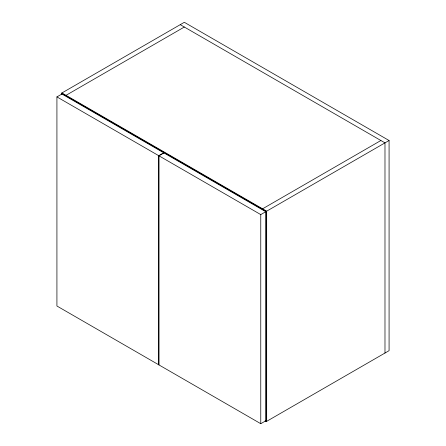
<?xml version="1.0" encoding="UTF-8"?>
<svg xmlns="http://www.w3.org/2000/svg" width="446" height="446" viewBox="0 0 446 446"><rect width="100%" height="100%" fill="white"/><g stroke="black" fill="none" stroke-linecap="round" stroke-linejoin="round"><path stroke-width="0.67" d="M61.476 94.619L61.476 93.225L184.326 22.3L389.079 140.512L389.079 350.673L266.223 421.598L265.058 420.924M56.921 96.905L61.927 94.017L265.771 211.705L265.771 420.812L260.765 423.7L56.921 306.012L56.921 96.905L260.765 214.593L265.771 211.705M65.568 95.589L184.326 27.028M163.738 152.794L158.731 155.682L158.731 364.789M163.961 152.922L158.96 155.816L158.96 364.923M262.131 209.074L380.884 140.512M61.476 93.225L266.223 211.437L389.079 140.512M180.229 24.664L384.982 142.876L384.982 353.037M61.927 92.963L266.68 211.175L266.68 421.336M266.223 211.437L266.223 421.598M260.765 214.593L260.765 423.7"/></g></svg>
